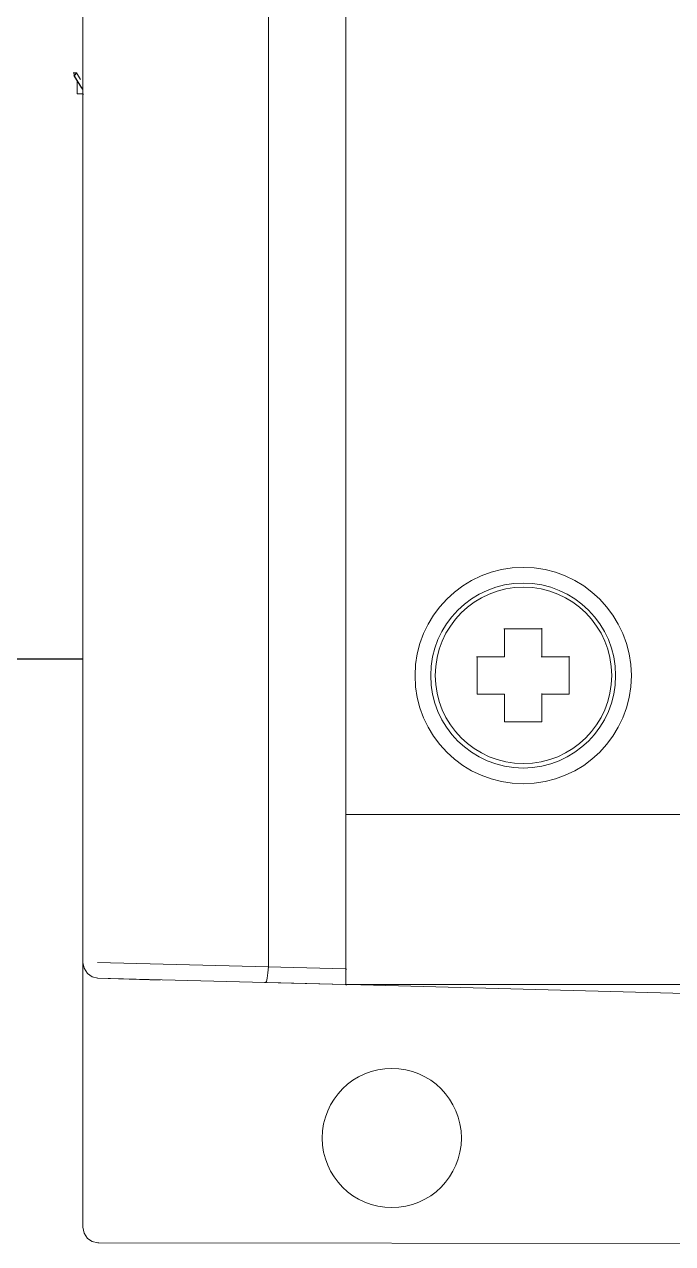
# Model space of a CAD drawing. Header units: millimetres. Extents: x 30557 to 235556, y -116603 to -73383.
# Drawn here: x 36125.6 to 36167.6, y -74030.9 to -73951.9 of the extents above; entities that cross this region are included whole.
import ezdxf

# ---------------------------------------------------------------- set-up
doc = ezdxf.new("R2010")
doc.units = ezdxf.units.MM

# ---------------------------------------------------------------- blocks, each defined once
blk = doc.blocks.new('RS20-0800')
at = {"lineweight": 0}
for points in [[(16011.037, 3262.494), (16011.037, 3392.391)], [(16017.049, 3392.391), (16017.049, 3262.345)], [(16019.546, 3388.412), (16019.546, 3261.775)], [(16011.037, 3262.494), (16011.037, 3287.237)], [(16011.037, 3262.494), (16011.037, 3287.237)], [(16011.037, 3262.494), (16011.037, 3287.237)], [(16011.037, 3262.494), (16011.037, 3287.237)], [(16011.037, 3262.494), (16011.037, 3287.237)], [(16011.037, 3262.494), (16011.037, 3287.237)], [(16011.037, 3262.494), (16011.037, 3287.237)], [(16011.037, 3262.494), (16011.037, 3287.237)], [(16011.037, 3262.494), (16011.037, 3287.237)], [(16011.037, 3262.494), (16011.037, 3287.237)], [(16011.037, 3262.494), (16011.037, 3287.237)], [(16011.037, 3262.494), (16011.037, 3287.237)], [(16011.037, 3262.494), (16011.037, 3287.237)], [(16011.037, 3262.494), (16011.037, 3287.237)], [(16011.037, 3262.494), (16011.037, 3287.237)], [(16011.037, 3262.494), (16011.037, 3287.237)], [(16011.037, 3262.494), (16011.037, 3287.237)], [(16011.037, 3262.494), (16011.037, 3287.237)], [(16011.037, 3262.494), (16011.037, 3287.237)], [(16011.037, 3262.494), (16011.037, 3287.237)], [(16011.037, 3262.494), (16011.037, 3287.237)], [(16011.037, 3262.494), (16011.037, 3287.237)], [(16011.037, 3262.494), (16011.037, 3287.237)], [(16011.037, 3262.494), (16011.037, 3287.237)], [(16011.037, 3262.494), (16011.037, 3287.237)], [(16011.037, 3262.494), (16011.037, 3287.237)], [(16011.037, 3262.494), (16011.037, 3287.237)], [(16011.037, 3262.494), (16011.037, 3287.237)], [(16011.037, 3262.494), (16011.037, 3287.237)], [(16011.037, 3262.494), (16011.037, 3287.237)], [(16011.037, 3262.494), (16011.037, 3287.237)], [(16011.037, 3262.494), (16011.037, 3287.237)], [(16011.037, 3262.494), (16011.037, 3287.237)], [(16011.037, 3262.494), (16011.037, 3287.237)], [(16011.037, 3262.494), (16011.037, 3287.237)], [(16011.037, 3262.494), (16011.037, 3287.237)], [(16011.037, 3262.494), (16011.037, 3287.237)], [(16011.037, 3276.379), (16011.037, 3287.237)], [(16011.037, 3277.522), (16011.037, 3287.237)], [(16011.037, 3277.247), (16011.037, 3287.237)], [(16011.037, 3274.918), (16011.037, 3287.237)], [(16011.037, 3273.416), (16011.037, 3287.237)], [(16011.037, 3277.522), (16011.037, 3276.379)], [(16011.037, 3274.918), (16011.037, 3277.268)], [(16011.037, 3276.379), (16011.037, 3273.416)], [(16025.897, 3273.289), (16024.669, 3273.289)], [(16024.69, 3273.289), (16024.69, 3272.379)], [(16025.897, 3272.379), (16025.897, 3273.31)], [(16024.69, 3272.379), (16023.78, 3272.379)], [(16023.8, 3272.379), (16023.8, 3271.172)], [(16026.785, 3272.379), (16025.874, 3272.379)], [(16026.785, 3271.172), (16026.785, 3272.399)], [(16023.8, 3271.172), (16024.69, 3271.172)], [(16024.69, 3271.172), (16024.69, 3270.282)], [(16025.897, 3270.282), (16025.897, 3271.193)], [(16025.897, 3271.172), (16026.785, 3271.172)], [(16024.69, 3270.282), (16025.897, 3270.282)], [(16011.037, 3265.266), (16011.037, 3268.611)], [(16019.546, 3267.278), (16092.548, 3267.278)], [(16011.037, 3262.494), (16011.037, 3265.288)], [(16011.037, 3262.494), (16011.037, 3265.288)], [(16011.037, 3253.921), (16011.037, 3262.515)], [(16011.037, 3262.494), (16011.08, 3262.304), (16011.186, 3262.134), (16011.334, 3262.028), (16011.524, 3261.986)], [(16011.037, 3262.494), (16011.037, 3253.921)], [(16017.049, 3262.345), (16011.503, 3262.494)], [(16016.943, 3261.838), (16016.986, 3261.88), (16017.006, 3261.986), (16017.028, 3262.155), (16017.049, 3262.345)], [(16019.546, 3262.282), (16017.028, 3262.345)], [(16016.943, 3261.838), (16011.503, 3261.986)], [(16011.524, 3261.986), (16013.535, 3261.923)], [(16019.546, 3261.775), (16019.546, 3262.304)], [(16019.546, 3262.282), (16019.567, 3262.261)], [(16019.546, 3261.775), (16016.921, 3261.838)], [(16019.546, 3261.775), (16017.028, 3261.838)], [(16092.548, 3261.775), (16019.525, 3261.775)], [(16019.546, 3261.775), (16019.567, 3261.753)], [(16041.052, 3261.203), (16019.632, 3261.775)], [(16011.524, 3253.414), (16011.334, 3253.456), (16011.186, 3253.562), (16011.08, 3253.73), (16011.037, 3253.921)], [(16030.553, 3253.392), (16011.524, 3253.414)], [(16011.524, 3253.414), (16011.546, 3253.414)]]:
    blk.add_lwpolyline(points, dxfattribs=at)
at = {"color": 250, "lineweight": 0}
for points in [[(16010.826, 3291.28), (16010.72, 3291.28)], [(16010.742, 3291.28), (16010.762, 3291.174)], [(16010.995, 3290.794), (16010.742, 3291.195)], [(16010.826, 3291.28), (16010.784, 3291.217), (16010.762, 3291.174)], [(16010.762, 3291.174), (16011.017, 3290.751)], [(16010.826, 3291.28), (16010.953, 3291.068)], [(16010.847, 3291.048), (16010.847, 3290.602)], [(16011.017, 3290.751), (16010.974, 3290.814)], [(16011.017, 3290.751), (16011.017, 3290.794)], [(16011.017, 3290.772), (16011.037, 3290.708)], [(16011.037, 3290.666), (16011.037, 3291.089)], [(16011.037, 3290.794), (16011.037, 3290.772)], [(16011.037, 3290.666), (16011.037, 3290.73)], [(16010.847, 3290.602), (16011.037, 3290.602)], [(16011.037, 3290.708), (16011.037, 3290.602)], [(16011.037, 3290.666), (16011.037, 3290.602)], [(16011.037, 3290.602), (16011.058, 3290.581)]]:
    blk.add_lwpolyline(points, dxfattribs=at)
at = {"lineweight": 0}
for centre, radius in [((16025.294, 3271.774), 3.502), ((16025.293, 3271.775), 2.994), ((16025.293, 3271.775), 2.994), ((16025.303, 3271.782), 2.856), ((16021.039, 3256.81), 2.253)]:
    blk.add_circle(centre, radius, dxfattribs=at)

msp = doc.modelspace()

# ---------------------------------------------------------------- linework, layer by layer
at = {"color": 3}
msp.add_line((35610.65, -73993.018), (36129.376, -73993.018), dxfattribs=at)

# ---------------------------------------------------------------- block references
at = {"color": 0, "xscale": 2, "yscale": 2, "zscale": 2}
msp.add_blockref('RS20-0800', (4107.301, -80537.642), dxfattribs=at)

doc.saveas('drawing.dxf')
